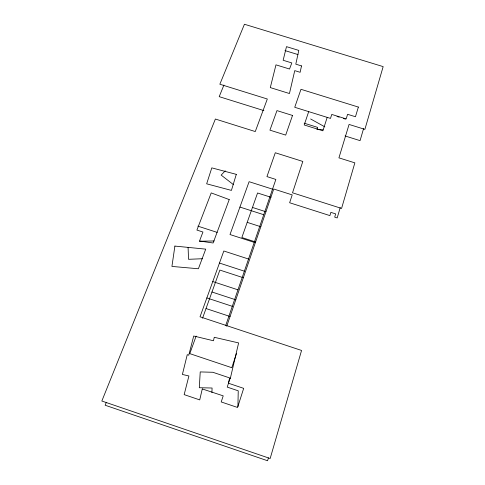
<?xml version="1.0" encoding="UTF-8"?>
<svg xmlns="http://www.w3.org/2000/svg" width="485" height="485" viewBox="0 0 485 485"><rect width="100%" height="100%" fill="white"/><g stroke="black" fill="none" stroke-linecap="round" stroke-linejoin="round"><path stroke-width="0.73" d="M237.917 406.618L238.238 390.813L227.216 387.103L230.181 378.094L212.866 372.28L200.226 371.922L199.305 387.721L212.078 388.024L211.921 392.553M340.221 207.58L337.19 217.935L334.711 217.141L335.662 213.897L330.867 212.369L329.903 215.607L289.636 202.748L292.206 194.903L273.734 189.017L226.731 326.241M363.58 128.604L360.064 140.638L345.047 135.952M268.417 457.87L267.575 460.75L105.154 405.236L106.263 402.459M327.193 117.382L322.883 130.804L304.21 124.972L308.702 111.629M316.972 129.483L317.651 127.397L304.198 123.196M236.456 353.632L231.8 367.703L189.805 353.638L196.122 336.075M225.767 325.332L275.862 179.438L266.944 176.601L275.292 152.763L302.822 161.45L292.516 192.806L341.573 208.429L354.856 162.857L338.924 157.855L349.073 124.445L364.884 129.362L383.162 66.621L244.434 24.25L219.85 84.232L267.32 99.007L255.274 131.562L215.376 119.031L101.838 401.022L270.163 458.507L301.561 350.455L200.032 316.796L223.827 250.994L248.532 259.026M202.542 318.221L219.863 270.072L243.337 277.753M223.924 85.051L219.202 96.654L263.876 110.604M225.252 170.823L221.154 175.097L233.527 184.694M202.53 258.723L188.544 259.311L188.089 247.405M199.359 241.239L214.158 240.96M317.748 129.38L322.986 129.81M284.986 50.585L297.972 54.569M337.033 116.491L339.154 117.152M343.398 118.473L345.52 119.128M272.521 189.162L249.102 181.699L230.005 234.54L254.249 242.385M270.909 197.249L257.565 192.988L241.851 237.529L255.589 241.979M252.467 207.441L265.944 211.763M239.936 207.065L263.749 214.716M247.204 222.36L260.809 226.744M197.892 226.143L217.183 232.388M219.469 263.052L244.361 271.182M212.769 281.567L237.959 289.83M211.975 292L235.777 299.833M206.852 297.929L232.297 306.32M206.022 308.545L230.066 316.493M310.63 118.977L324.841 126.858M174.897 246.083L171.926 266.423L198.389 268.763L205.725 249.138L174.897 246.083M301.506 65.918L300.13 72.295L294.747 70.634L289.448 93.532L270.297 87.591L275.971 64.851L289.533 69.028L291.812 62.935L283.149 60.267L286.489 46.645L298.802 50.416L295.795 64.159L301.506 65.918M202.275 388.94L199.735 399.895L184.161 394.626L188.901 375.978L182.396 374.45L187.246 354.699L188.774 355.178L193.709 336.014L213.461 340.755L214.261 337.287L238.62 342.925L230.254 378.694L229.52 378.445L228.35 383.199L243.676 388.352L237.571 407.479L221.202 401.944L223.215 395.857L202.275 388.94M358.366 107.07L355.457 116.739L347.593 114.296L346.175 118.91L331.758 114.43L330.491 118.407L294.734 107.282L300.979 89.313L358.366 107.07M236.298 174.357L231.418 190.405L206.658 183.815L211.799 167.865L236.298 174.357M292.516 115.454L285.695 135.097L269.927 130.15L276.959 110.604L292.516 115.454M229.229 199.571L213.133 242.991L199.529 241.015L202.948 232.03L196.916 230.072L211.217 192.915L229.229 199.571"/></g></svg>
